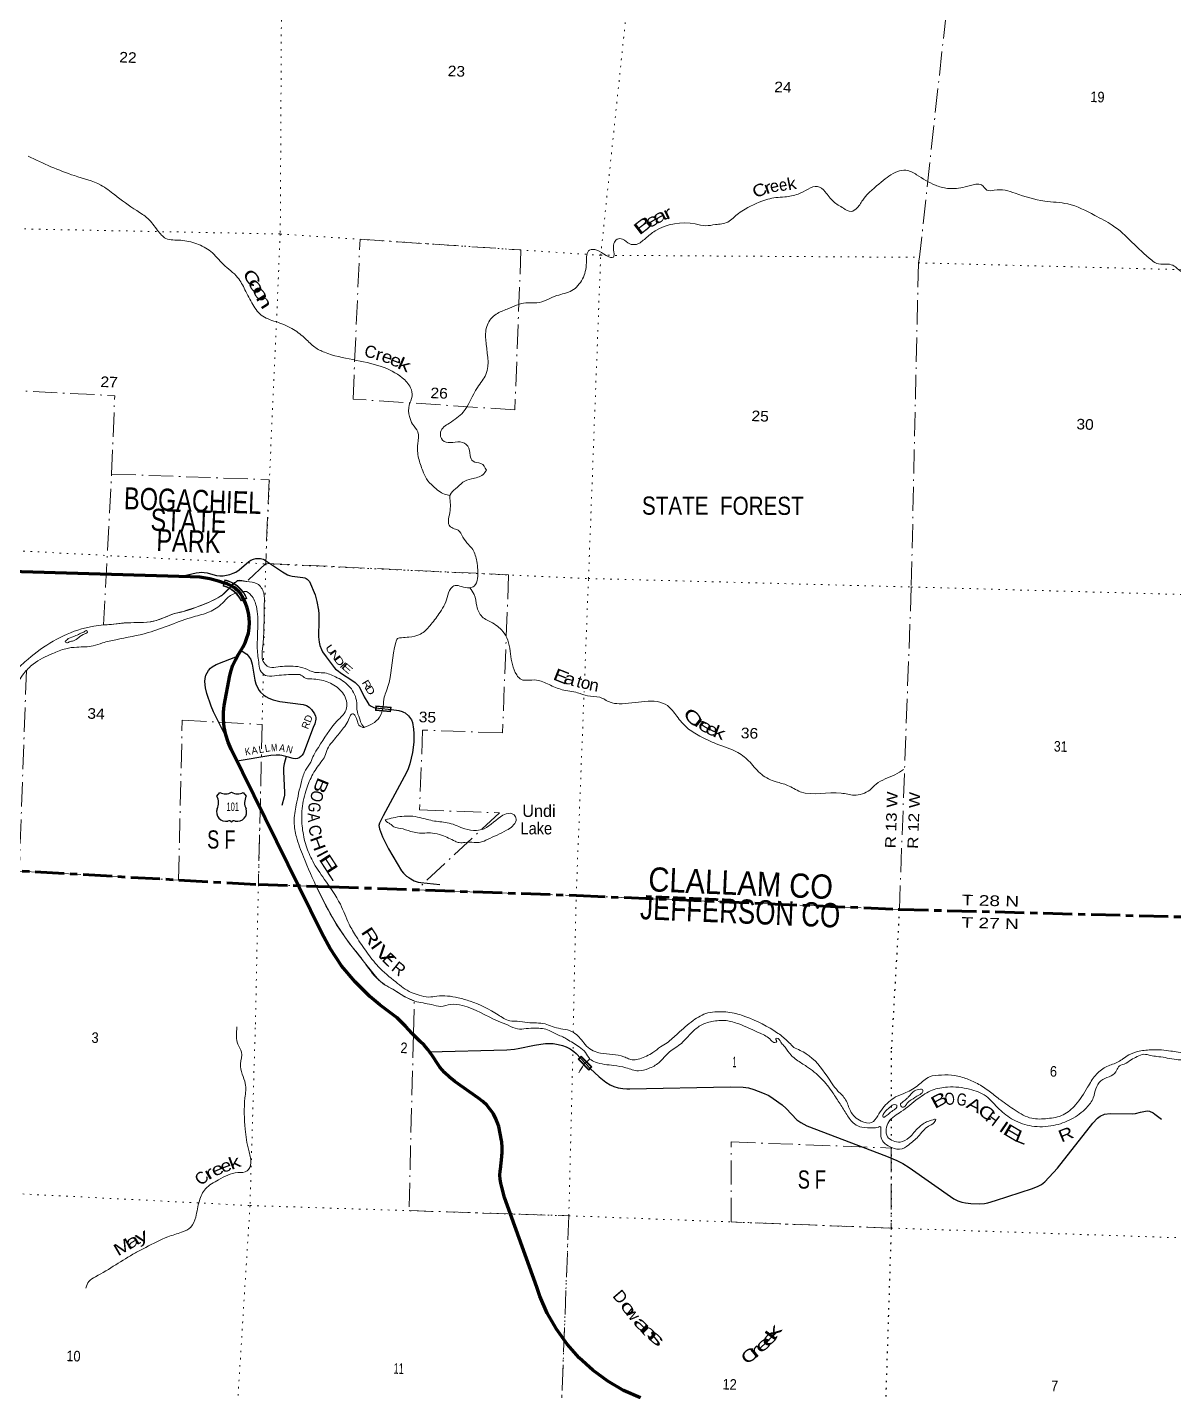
# Model space of a CAD drawing. Header units: feet. Extents: x -932108 to -739700, y 12311 to 202656.
# Drawn here: x -832152 to -813219, y 146932 to 169453 of the extents above; entities that cross this region are included whole.
import ezdxf
from ezdxf.enums import TextEntityAlignment as Align

# ---------------------------------------------------------------- set-up
doc = ezdxf.new("R2010")
doc.units = ezdxf.units.FT
doc.header["$LTSCALE"] = 80
for name, pattern in [('DOT_DASHED', [7.7, 5, -1.2, 0.3, -1.2]), ('DOTTED', [1.5, 0.3, -1.2]), ('LONG_DASH_SHORT_DASH', [9.9, 6, -1.2, 1.5, -1.2])]:
    doc.linetypes.add(name, pattern=pattern)
for name, color, linetype, lineweight in [('11', 7, 'LONG_DASH_SHORT_DASH', 60), ('16', 7, 'Continuous', 25), ('20', 7, 'Continuous', 70), ('29', 7, 'Continuous', 25), ('30', 7, 'Continuous', 35), ('31', 7, 'Continuous', 13), ('39', 7, 'Continuous', 13), ('44', 7, 'DOT_DASHED', 13), ('57', 7, 'Continuous', 13), ('6', 7, 'DOTTED', 25), ('7', 7, 'DOTTED', 13)]:
    doc.layers.add(name, color=color, linetype=linetype, lineweight=lineweight)
doc.layers.add('12', color=7, linetype='Continuous')
doc.layers.add('41', color=7, linetype='Continuous')

msp = doc.modelspace()

# ---------------------------------------------------------------- linework, layer by layer
at = {"layer": '11'}
for points in [[(-833735.28, 155619.2), (-833603, 155600.95), (-828334.99, 155303.37), (-827161.44, 155266.3)], [(-827161.44, 155266.3), (-823087, 155121.95), (-817769.06, 154893.77)], [(-817769.06, 154893.77), (-817750, 154892.95), (-812517, 154752.95), (-807221, 154615.95), (-802869.11, 154507.83)]]:
    msp.add_lwpolyline(points, dxfattribs=at)
at = {"layer": '16'}
for p, q in [((-829021.43, 156764.84), (-828970.12, 156823.6)), ((-828778.36, 156829.57), (-828778.64, 156829.37)), ((-828586.27, 156823.69), (-828534.88, 156764.84))]:
    msp.add_line(p, q, dxfattribs=at)
for centre, radius, start, end in [((-829214.41, 156654.21), 222.05, 332.97043, 29.75871), ((-828879.04, 156981.26), 182.07, 239.97227, 303.45418), ((-828677.26, 156980.76), 181.52, 236.33975, 300.08743), ((-828677.27, 156981.26), 182.07, 236.54582, 236.59441), ((-828341.91, 156654.21), 222.05, 150.24129, 207.02957), ((-828875.22, 156499.31), 151.42, 159.09177, 283.81923), ((-828681.1, 156499.31), 151.42, 256.18077, 20.90823)]:
    msp.add_arc(centre, radius, start, end, dxfattribs=at)
for centre, major_axis, start_param, end_param in [((-828819.88, 156300.49), (-19.56, 51.67), 4.95877769, 6.28318531), ((-828736.43, 156300.49), (19.56, 51.67), 0, 1.32637542)]:
    msp.add_ellipse(centre, major_axis=major_axis, ratio=0.929097, start_param=start_param, end_param=end_param, dxfattribs=at)
at = {"layer": '20'}
for points in [[(-825798.11, 152845.5), (-825904.67, 152968.52), (-826044.43, 153101.82), (-826197.36, 153219.77), (-826332, 153318.95), (-826492.6, 153453.22), (-826739.84, 153695.36), (-826960.41, 153962.02), (-827151.91, 154250.27), (-827286.37, 154501.83), (-828786.55, 157538.08), (-828836.88, 157655.11), (-828874.69, 157776.75), (-828899.59, 157901.68), (-828911.29, 158028.53), (-828909.66, 158155.91), (-828898.97, 158255.94), (-828805.04, 158754.55), (-828785.75, 158837.48), (-828755.26, 158927.08), (-828715.57, 159013), (-828667.11, 159094.3), (-828629, 159153.95), (-828593.05, 159220.2), (-828554.35, 159295.1), (-828523.68, 159373.64), (-828501.4, 159454.95), (-828487.73, 159538.14), (-828482.84, 159622.31), (-828486.77, 159706.52), (-828499.48, 159789.87), (-828520.83, 159871.42), (-828550.6, 159950.3), (-828576.52, 160005.52), (-828579.11, 160011.69), (-828600.32, 160054.76), (-828625.91, 160095.38), (-828655.61, 160133.1), (-828689.1, 160167.51), (-828725.99, 160198.23), (-828765.89, 160224.93), (-828808.37, 160247.31), (-828852.95, 160265.12), (-828899.15, 160278.18), (-828979.11, 160306.26), (-829137.96, 160349.16), (-829300.42, 160375.21), (-829464.71, 160384.14), (-833553.75, 160504.78)], [(-822027.47, 146829.1), (-822304.13, 146954.26), (-822566.2, 147107.65), (-822810.79, 147287.6), (-823035.24, 147492.13), (-823237.07, 147718.99), (-823414.09, 147965.72), (-823564.35, 148229.59), (-823686.2, 148507.73), (-823738.31, 148658.35), (-824268.5, 150135.59), (-824314.31, 150306.57), (-824331.85, 150371.95), (-824342.45, 150438.81), (-824346.01, 150506.4), (-824342.49, 150574), (-824338.41, 150605.4), (-824317.63, 150813.44), (-824314.84, 150838.88), (-824312.13, 150863.56), (-824310.16, 150888.88), (-824307.93, 150917.37), (-824308.97, 150986.18), (-824314.19, 151029.51), (-824317.22, 151054.65), (-824322, 151079.51), (-824366.15, 151309.22), (-824380, 151353.79), (-824413.45, 151437.39), (-824455.46, 151517.02), (-824505.57, 151591.83), (-824563.22, 151661), (-824627.78, 151723.76), (-824698.55, 151779.42), (-825090.04, 152051.16), (-825181.1, 152122.03), (-825264.26, 152202.02), (-825338.6, 152290.27), (-825362.58, 152323.21), (-825466.46, 152480.23), (-825483.2, 152502.59), (-825537.56, 152581.45), (-825599.87, 152654.19), (-825668.46, 152719.19), (-825798.11, 152845.5)]]:
    msp.add_lwpolyline(points, dxfattribs=at)
at = {"layer": '29'}
for p, q in [((-825512.82, 152544.25), (-824235.08, 152575.36)), ((-822201.03, 151930.66), (-820545.29, 151964.59))]:
    msp.add_line(p, q, dxfattribs=at)
for points in [[(-829629.69, 160390.38), (-829362.46, 160449.25), (-829316.02, 160454.8), (-829276.52, 160457.57), (-829231.47, 160454.8), (-829182.26, 160446.48), (-829088, 160418.73), (-829026.32, 160404.86), (-828971.57, 160399.32), (-828916.82, 160400.7), (-828860.68, 160407.64), (-828807.31, 160421.51), (-828749.79, 160440.93), (-828710.28, 160461.73), (-828655.53, 160499.18), (-828491.97, 160637.89), (-828461.47, 160657.31), (-828417.12, 160673.95), (-828377.61, 160682.27), (-828336.72, 160685.05), (-828299.99, 160682.27), (-828259.1, 160673.95), (-828236.23, 160662.85), (-828184.25, 160629.57), (-827937.51, 160463.12), (-827854.35, 160415.96), (-827821.08, 160402.09), (-827776.72, 160390.99), (-827602.07, 160371.58), (-827569.5, 160364.64), (-827548.71, 160356.32), (-827532.07, 160346.61), (-827511.28, 160328.58), (-827493.95, 160305), (-827399.7, 160083.07), (-827369.2, 159974.88), (-827340.09, 159833.4), (-827335.94, 159772.37), (-827335.94, 159666.96), (-827344.25, 159389.55), (-827332.47, 159306.32), (-827318.96, 159250.96)], [(-827318.96, 159250.96), (-827295.04, 159181.49), (-827274.95, 159145.43), (-827213.96, 159059.43), (-827083.66, 158887.44), (-827059.4, 158861.08), (-827036.53, 158840.28), (-826964.45, 158787.57), (-826789.8, 158676.61), (-826739.9, 158637.77), (-826712.18, 158612.8), (-826678.91, 158576.74), (-826651.19, 158529.58), (-826587.43, 158401.97), (-826529.21, 158302.11), (-826509.11, 158277.14), (-826482.08, 158254.95), (-826452.28, 158235.53), (-826426.64, 158224.43), (-826401, 158217.5), (-826351.79, 158213.33), (-826135.55, 158191.14), (-826013.57, 158177.27), (-825962.98, 158162.01), (-825937.33, 158150.92), (-825913.77, 158135.66), (-825856.94, 158088.5), (-825820.9, 158045.5), (-825807.04, 158020.54), (-825791.79, 157980.31), (-825772.38, 157866.57), (-825768.83, 157799.09)], [(-828859.43, 157723.92), (-829077.61, 158156.44), (-829113.65, 158247.99), (-829188.5, 158458.82), (-829210.68, 158550.36), (-829218.99, 158655.78), (-829213.45, 158702.94), (-829202.36, 158761.19), (-829182.95, 158797.26), (-829158, 158836.09), (-829127.51, 158872.16), (-829099.79, 158894.35), (-829033.25, 158933.19), (-828681.57, 159073.29)], [(-828622, 159167.95), (-828528.7, 159105.18), (-828498.21, 159071.89), (-828462.17, 159016.41), (-828437.22, 158941.51), (-828392.86, 158677.97), (-828376.23, 158614.17), (-828356.82, 158567.01), (-828323.56, 158508.75), (-828298.61, 158481.01), (-828251.48, 158436.63), (-828209.9, 158406.11), (-828165.54, 158378.37), (-828093.46, 158350.63), (-827979.8, 158325.66), (-827594.46, 158275.73), (-827541.78, 158259.08), (-827496.04, 158231.35), (-827457.23, 158192.51), (-827407.33, 158123.16), (-827393.47, 158081.55), (-827387.93, 158059.36), (-827389.31, 158034.38), (-827405.94, 157953.94), (-827428.12, 157895.68), (-827591.68, 157474.02), (-827612.48, 157440.74), (-827636.04, 157415.77), (-827662.38, 157396.35), (-827691.48, 157385.25), (-827723.37, 157379.71), (-827763.56, 157385.25), (-827860.59, 157410.22), (-827948.61, 157431.04), (-827983.96, 157437.96), (-828043.56, 157440.73), (-828132.27, 157432.41), (-828683.95, 157338.09)], [(-825768.83, 157799.09), (-825766.84, 157654.36), (-825789.02, 157482.37), (-825833.37, 157293.73), (-825862.48, 157213.28), (-825888.82, 157155.03), (-826276.93, 156439.31), (-826337.92, 156317.25), (-826349.01, 156278.41), (-826337.92, 156222.93), (-826288.02, 156089.78), (-826188.22, 155895.59), (-825969.91, 155529.41), (-825938.72, 155490.57), (-825890.2, 155443.41), (-825853.47, 155418.44), (-825820.2, 155396.25), (-825764.76, 155367.12), (-825731.49, 155354.64), (-825696.14, 155343.55), (-825650.4, 155335.22), (-825341, 155301.95)], [(-827878.2, 157414.75), (-827907.73, 157296.49), (-827919.51, 157232.69), (-827921.59, 157171.66), (-827904.95, 156822.12), (-827905.64, 156776.35), (-827910.5, 156750), (-827951, 156609.95)], [(-824235.08, 152575.36), (-824104.59, 152587.46), (-824043.27, 152598.51), (-823777.6, 152651.56), (-823673.19, 152669.25), (-823596.42, 152678.09), (-823532.9, 152681.41), (-823468.28, 152678.09), (-823387.07, 152665.93), (-823315.83, 152647.14), (-823250.09, 152623.93), (-823185.47, 152589.67), (-823124.71, 152547.67), (-823086.05, 152514.51), (-822856.27, 152269.14), (-822708.23, 152132.08), (-822595.55, 152039.24), (-822527.61, 151996.13), (-822465.2, 151968.5), (-822391.73, 151948.6), (-822314.96, 151935.34), (-822248.12, 151932.02), (-822201.03, 151930.66)], [(-820545.29, 151964.59), (-820331.44, 151959.65), (-820241.97, 151946.38), (-820153.59, 151922.07), (-820008.87, 151866.8), (-819908.34, 151822.59), (-819833.22, 151773.96), (-819686.29, 151667.85), (-819621.12, 151605.95), (-819443.25, 151420.27), (-819378.08, 151376.05), (-819279.75, 151323), (-817962.93, 150818.99), (-817790.6, 150750.46), (-817693.38, 150699.62), (-817587.33, 150635.51), (-816849.38, 150116.03), (-816784.2, 150080.66), (-816717.91, 150058.55), (-816660.47, 150047.5), (-816570.99, 150036.44), (-816421.85, 150034.24), (-816342.31, 150040.87), (-816288.18, 150049.71), (-816161.14, 150089.5)], [(-816161.14, 150089.5), (-815553.54, 150284.03), (-815459.64, 150323.82), (-815403.3, 150354.77), (-815345.85, 150398.98), (-815138.16, 150624.46), (-814554.87, 151367.21), (-814477.55, 151446.79), (-814431.15, 151482.16), (-814360.45, 151510.9), (-814267.65, 151526.37), (-813896.46, 151517.53), (-813850.07, 151526.37), (-813768.31, 151548.48), (-813684.36, 151563.95), (-813644.59, 151568.37), (-813618.07, 151561.74), (-813560.63, 151537.42), (-813529.7, 151513.11), (-813419.22, 151429.11)]]:
    msp.add_lwpolyline(points, dxfattribs=at)
at = {"layer": '31'}
for p, q in [((-826394.07, 158252.66), (-826145.17, 158229.27)), ((-826145.17, 158229.27), (-826152.19, 158154.6)), ((-823002.42, 152471.72), (-822826.6, 152293.99)), ((-822826.6, 152293.99), (-822879.91, 152241.25))]:
    msp.add_line(p, q, dxfattribs=at)
for points in [[(-826152.19, 158154.6), (-826401.09, 158177.99), (-826394.07, 158252.66)], [(-822879.91, 152241.25), (-823055.74, 152418.97), (-823002.42, 152471.72)]]:
    msp.add_lwpolyline(points, dxfattribs=at)
for points in [[(-826392.37, 158185.2), (-826386.85, 158243.94), (-826153.88, 158222.05), (-826159.4, 158163.31)], [(-823044.42, 152418.9), (-823002.48, 152460.4), (-822837.9, 152294.05), (-822879.84, 152252.55)]]:
    msp.add_lwpolyline(points, close=True, dxfattribs=at)
at = {"layer": '39'}
msp.add_line((-822862.27, 152428.62), (-822964.17, 152325.18), dxfattribs=at)
msp.add_arc((-822186.54, 151763.44), 959.31, 144.15679, 153.10887, dxfattribs=at)
for points in [[(-832138, 167324.95), (-831372, 167003.95), (-830938, 166846.95), (-830712, 166690.95), (-830345, 166426.95), (-830160, 166296.95), (-830000, 166098.95), (-829864, 165968.95), (-829619, 165937.95), (-829353, 165878.95), (-829122, 165753.95), (-828914, 165539.95), (-828678, 165322.95), (-828557, 165120.95), (-828427, 164875.95), (-828263, 164683.95), (-828014, 164583.95), (-827755, 164462.95), (-827557, 164311.95), (-827405, 164172.95), (-827243, 164088.95), (-826306, 163853.95), (-825960, 163667.95), (-825823, 163502.95), (-825796, 163362.95), (-825845, 163216.95), (-825840, 163026.95), (-825789, 162901.95), (-825701, 162772.95), (-825704, 162579.95), (-825689, 162340.95), (-825620, 162131.95), (-825560, 161998.95), (-825448, 161876.95), (-825261, 161746.95), (-825173.16, 161724.11)], [(-824571, 162141.95), (-824660, 162253.95), (-824791, 162288.95), (-824838, 162385.95), (-824879, 162540.95), (-825003, 162609.95), (-825167, 162597.95), (-825294, 162636.95), (-825326, 162771.95), (-825181, 162919.95), (-824953, 163100.95), (-824718, 163508.95), (-824578, 163723.95), (-824581, 164299.95), (-824554, 164540.95), (-824410, 164717.95), (-824226, 164801.95), (-823917, 164904.95), (-823738, 164904.95), (-823407, 165023.95), (-823158, 165105.95), (-822983, 165298.95), (-822919, 165567.95), (-822866, 165775.95), (-822746, 165774.95), (-822594, 165686.95), (-822470, 165659.95), (-822464, 165742.95), (-822465, 165881.95), (-822412, 165954.95), (-822321, 165953.95), (-822203, 165877.95), (-822093, 165869.95), (-821944, 165967.95), (-821784, 166090.95), (-821122, 166207.95), (-820948, 166177.95), (-820788, 166195.95), (-820583, 166238.95), (-820408, 166381.95), (-820297, 166452.95), (-819921, 166614.95), (-819789, 166641.95), (-819644, 166652.95), (-819420, 166700.95), (-819258, 166781.95), (-819101, 166826.95), (-818977, 166738.95), (-818838, 166576.95), (-818675, 166465.95), (-818546, 166413.95), (-818449, 166470.95), (-818343, 166616.95), (-818048, 166898.95), (-817783, 167070.95), (-817641, 167091.95), (-817465, 167018.95), (-817156, 166845.95), (-816955, 166793.95), (-816664, 166817.95), (-816486, 166861.95), (-816392, 166849.95), (-816305, 166765.95), (-816182, 166762.95), (-816002, 166762.95), (-815835, 166713.95), (-815350, 166582.95), (-814968, 166536.95), (-814524, 166348.95), (-814233, 166186.95), (-813583, 165608.95), (-813471, 165545.95), (-813320, 165544.95), (-813210, 165510.95), (-813139, 165452.95), (-813028, 165402.95), (-812935, 165427.95), (-812826, 165382.95), (-812425, 165263.95), (-812201, 165258.95), (-812147, 165244.95), (-812118, 165215.95), (-812087, 165133.95), (-812063, 165021.95), (-811715, 164281.95), (-811524, 163965.95), (-811464, 163785.95), (-811343, 163659.95), (-811216, 163566.95), (-811179, 163415.95), (-811072, 163269.95), (-810992, 163135.95), (-810442, 162101.95), (-810139, 161726.95)], [(-826274.53, 158242.03), (-826256, 158393.95), (-826221, 158501.95), (-826178, 158639.95), (-826068, 159299.95), (-826036, 159361.95), (-825973, 159377.95), (-825849, 159386.95), (-825656, 159436.95), (-825502, 159575.95), (-825355, 159768.95), (-825216, 160040.95), (-825158, 160191.95), (-825088, 160237.95), (-824983, 160221.95), (-824847, 160202.95), (-824773, 160229.95), (-824718, 160355.95), (-824730, 160638.95), (-824795, 160830.95), (-824867, 160915.95), (-824957, 161038.95), (-825037, 161150.95), (-825125, 161184.95), (-825186, 161234.95), (-825194, 161334.95), (-825170, 161478.95), (-825166, 161609.95), (-825169, 161735.95), (-825078, 161834.95), (-824957, 161943.95), (-824816, 162000.95), (-824626, 162068.95), (-824571, 162141.95)], [(-833665.52, 157496.76), (-833507, 157341.95), (-833271, 157195.95), (-832985, 157142.95), (-832817, 157189.95), (-832695, 157285.95), (-832601, 157427.95), (-832553, 157617.95), (-832532, 157984.95), (-832444, 158290.95), (-832352, 158533.95), (-832209, 158786.95), (-832054, 158940.95), (-831731, 159118.95), (-831517, 159195.95), (-831332, 159221.95), (-831065, 159241.95), (-830912, 159290.95), (-830690, 159344.95), (-830154, 159460.95), (-829408, 159721.95), (-829145, 159803.95), (-828930, 159946.95), (-828798, 160071.95), (-828588.88, 160136.67)], [(-830890.24, 159587.92), (-830869, 159589.95), (-830727, 159600.95), (-830551, 159620.95), (-830125, 159639.95), (-829915, 159698.95), (-829724, 159775.95), (-829604, 159803.95), (-829173, 159955.95), (-828914, 160097.95), (-828819.68, 160189.2)], [(-828819.68, 160189.2), (-828696, 160307.95), (-828541, 160306.95), (-828528.91, 160305.65)], [(-828588.88, 160136.67), (-828564, 160141.95), (-828455, 160076.95), (-828369, 159893.95), (-828353, 159196.95), (-828326, 158940.95), (-828290, 158814.95), (-828188, 158745.95), (-828033, 158752.95), (-827715, 158770.95), (-827635, 158761.95), (-827558, 158708.95), (-827486, 158697.95), (-827230, 158659.95), (-827012, 158540.95), (-826883, 158335.95), (-826891, 158176.95), (-827034, 158004.95), (-827345, 157567.95), (-827422, 157440.95), (-827471, 157323.95), (-827555, 157193.95), (-827624, 157003.95), (-827711, 156617.95), (-827744, 156333.95), (-827707, 156089.95), (-827592, 155762.95), (-827073, 154692.95), (-826850, 154359.95), (-826609, 154051.95), (-826349, 153730.95), (-826072, 153546.95), (-825755, 153379.95), (-825475, 153320.95), (-825325, 153291.95), (-825159, 153323.95), (-824966, 153306.95), (-824378, 153050.95), (-824208, 152979.95), (-824057, 152921.95), (-823915, 152924.95), (-823762, 152932.95), (-823533, 152895.95), (-823401, 152826.95), (-823309, 152788.95), (-823241.89, 152751.62)], [(-828528.91, 160305.65), (-828353, 160266.95), (-828248, 160115.95), (-828237.35, 159933.93), (-828266, 159192.95), (-828272, 159039.95), (-828225, 158938.95), (-828147, 158889.95), (-828011, 158894.95), (-827725, 158904.95), (-827563, 158868.95), (-827404, 158805.95), (-827263, 158798.95), (-827062, 158732.95), (-826845, 158583.95), (-826717, 158342.95), (-826700, 158149.95), (-826655, 158014.95), (-826612, 157922.95), (-826587, 157896.95), (-826656, 157919.95), (-826700, 157993.95), (-826724, 158063.95), (-826754, 158109.95), (-826784, 158122.95), (-826831, 158057.95), (-826964, 157844.95), (-827116, 157655.95), (-827193, 157543.95), (-827238, 157419.95), (-827302, 157325.95), (-827451, 157096.95), (-827554, 156843.95), (-827616, 156514.95), (-827609, 156235.95), (-827547, 155944.95), (-827439, 155688.95), (-827247, 155392.95), (-826982, 154976.95), (-826837, 154651.95), (-826716, 154437.95), (-826544, 154186.95), (-826357, 153951.95), (-826066, 153694.95), (-825812, 153523.95), (-825683, 153478.95), (-825523, 153445.95), (-825387, 153461.95), (-825035, 153433.95), (-824836, 153376.95), (-824377, 153153.95), (-824181, 153053.95), (-824060, 153046.95), (-823891, 153024.95), (-823600, 153001.95), (-823484, 152962.95), (-823343, 152923.95), (-823195, 152891.95), (-823084, 152826.95), (-822998.63, 152742.68)], [(-824842.74, 160200.39), (-824773, 160092.95), (-824729, 159898.95), (-824639, 159723.95), (-824470, 159620.95), (-824278, 159454.95), (-824204, 159291.95), (-824172, 159112.95), (-824070, 158763.95), (-823992, 158685.95), (-823900, 158674.95), (-823741, 158676.95), (-823536, 158604.95), (-823321, 158519.95), (-823063, 158467.95), (-822899, 158417.95), (-822697, 158393.95), (-822528, 158312.95), (-822380, 158287.95), (-821581, 158255.95), (-821424, 158080.95), (-821254, 157888.95), (-821043, 157753.95), (-820774, 157625.95), (-820418, 157483.95), (-820216, 157320.95), (-820024, 157117.95), (-819785, 156999.95), (-819597, 156940.95), (-819386, 156835.95), (-818709, 156812.95), (-818498, 156778.95), (-818239, 156863.95), (-818133, 156961.95), (-817823, 157115.95), (-817680, 157202.95)], [(-833658.77, 157716.39), (-833507, 157562.95), (-833418, 157467.95), (-833126, 157295.95), (-832890, 157298.95), (-832734, 157376.95), (-832676, 157511.95), (-832637, 157703.95), (-832586, 158154.95), (-832507, 158494.95), (-832343, 158820.95), (-832140, 159024.95), (-831256, 159521.95), (-831055, 159566.95), (-830890.24, 159587.92)], [(-831478, 159361.95), (-831351, 159411.95), (-831267, 159449.95), (-831205, 159481.95), (-831177, 159494.95), (-831157, 159473.95), (-831201, 159442.95), (-831387, 159326.95), (-831458, 159306.95), (-831511, 159296.95), (-831524, 159317.95), (-831505, 159336.95), (-831478, 159361.95)], [(-826587, 157896.95), (-826455, 157954.95), (-826336, 158063.95), (-826274.53, 158242.03)], [(-826236, 156374.95), (-826110, 156404.95), (-825821, 156432.95), (-825668, 156408.95), (-825429, 156351.95), (-825186, 156316.95), (-824925, 156223.95), (-824735, 156194.95), (-824609, 156224.95), (-824298, 156446.95), (-824180, 156478.95), (-824098, 156439.95), (-824081, 156360.95), (-824141, 156265.95), (-824237, 156198.95), (-824555, 156046.95), (-824665, 156003.95), (-824772, 155999.95), (-824924, 155999.95), (-825018, 155994.95), (-825084, 156017.95), (-825310, 156118.95), (-825462, 156152.95), (-825708, 156155.95), (-825818, 156179.95), (-825992, 156230.95), (-826096, 156254.95), (-826162, 156307.95), (-826213, 156337.95), (-826242, 156371.95)], [(-814069.1, 152417.03), (-814057.15, 152427.44), (-813961, 152490.95), (-813791, 152550.95), (-813568, 152576.95), (-813269, 152555.95), (-813022, 152522.95), (-812504, 152630.95), (-812305, 152716.95), (-812106, 152860.95), (-811854, 153010.95), (-811438, 153136.95), (-811282, 153149.95), (-811159, 153221.95), (-810843, 153427.95), (-810684, 153510.95), (-810538, 153527.95), (-810474, 153462.95), (-810414, 153292.95), (-810373, 152984.95), (-810262, 152681.95), (-810116, 152471.95), (-809977, 152365.95), (-809840, 152352.95), (-809420, 152369.95), (-809294, 152413.95), (-809266, 152503.95), (-809161, 152665.95), (-809040, 152943.95), (-809020, 153051.95), (-808900, 153180.95), (-808652, 153290.95), (-808084, 153390.95), (-807795, 153390.95), (-807440, 153336.95), (-807368, 153267.95), (-807283, 153135.95), (-807185, 153034.95), (-807068, 153048.95), (-806665, 153104.95), (-806425, 153087.95), (-806259, 153014.95), (-806237, 152945.95), (-806148, 152951.95), (-805859, 153088.95), (-805799, 153163.95), (-805823, 153238.95), (-805876, 153331.95), (-805869, 153414.95), (-805831, 153517.95), (-805775, 153645.95), (-805674, 153718.95), (-805593, 153731.95), (-805576, 153704.95), (-805643, 153638.95), (-805711, 153545.95), (-805764, 153462.95), (-805806, 153422.95), (-805806, 153367.95), (-805761, 153277.95), (-805716, 153176.95), (-805652, 153119.95), (-805543, 153117.95), (-805152, 153119.95), (-804927, 153133.95), (-804776, 153141.95), (-804584, 153201.95), (-804324, 153246.95), (-804091, 153391.95), (-803975, 153421.95), (-803938, 153486.95), (-803893, 153573.95), (-803724.67, 153661.17), (-803582.93, 153709.71), (-803361.59, 153723.3), (-803163.55, 153717.48), (-802899.44, 153658.61)], [(-813923.84, 152411.65), (-813822, 152463.95), (-813712, 152501.95), (-813598, 152481.95), (-813496, 152465.95), (-813363, 152446.95), (-813213, 152418.95), (-812945, 152408.95), (-812743, 152417.95), (-812179, 152568.95), (-811999, 152652.95), (-811898, 152691.95), (-811790, 152729.95), (-811723, 152791.95), (-811670, 152826.95), (-811627, 152885.95), (-811398, 153024.95), (-811276, 153064.95), (-811181, 153058.95), (-811093, 153087.95), (-811023, 153137.95), (-810963, 153183.95), (-810945, 153215.95), (-810863, 153263.95), (-810672, 153411.95), (-810595, 153426.95), (-810537, 153354.95), (-810501, 153191.95), (-810421, 152663.95), (-810382, 152536.95), (-810284, 152457.95), (-810064, 152312.95), (-809956.11, 152293.08), (-809680.82, 152284.61), (-809485.99, 152282.49), (-809226, 152382.95), (-809088, 152460.95), (-808986, 152551.95), (-808958, 152609.95), (-808950, 152661.95), (-808923, 152674.95), (-808877, 152662.95), (-808832, 152671.95), (-808795, 152702.95), (-808821, 152709.95), (-808887, 152727.95), (-808907, 152821.95), (-808918, 152963.95), (-808885, 153030.95), (-808814, 153096.95), (-808694, 153144.95), (-808155, 153203.95), (-808008, 153190.95), (-807875, 153136.95), (-807525, 152960.95), (-807386, 152902.95), (-807214, 152853.95), (-806346, 152631.95), (-806177, 152674.95), (-806114, 152726.95), (-806138, 152739.95), (-806207, 152717.95), (-806275, 152691.95), (-806315, 152683.95), (-806340, 152718.95), (-806291, 152755.95), (-806093, 152871.95), (-805884, 152954.95), (-805676, 152964.95), (-804761, 153003.95), (-804562, 153048.95), (-804400, 153123.95), (-804162, 153218.95), (-804038, 153292.95), (-803871, 153413.95), (-803760, 153508.95), (-803653, 153627.95), (-803427.61, 153668.94), (-803196.56, 153666.99), (-803027.64, 153637.87), (-802901.36, 153614.24)], [(-821587.29, 152690.91), (-821410, 152843.95), (-821154, 153058.95), (-820915, 153183.95), (-820757, 153201.95), (-820480, 153181.95), (-820356, 153146.95), (-819823, 152892.95), (-819645, 152762.95), (-819495.52, 152614.51)], [(-828691.12, 152955.43), (-828696.16, 152796.09), (-828673.99, 152668.22), (-828613.56, 152539.16), (-828631.89, 152341.87), (-828602.88, 152175.43), (-828551.34, 152020.4), (-828556.91, 151780.32), (-828555.04, 151265.44), (-828495.58, 150914.33), (-828461.68, 150711.39), (-828520.39, 150575.92), (-828674.48, 150548.38), (-828992.68, 150431.03), (-829209.12, 150280.25), (-829310.03, 150085.51), (-829371.07, 149812.83), (-829448.8, 149649.68), (-829602.66, 149565.61), (-829828.82, 149489.82), (-830195.2, 149315.41), (-830367.44, 149223.83), (-831024.99, 148830.28), (-831136.3, 148752.96), (-831186.13, 148643.47)], [(-821346.67, 152682.39), (-821175, 152861.95), (-821036, 152975.95), (-820846, 153041.95), (-820612, 153056.95), (-820402, 153002.95), (-820049, 152848.95), (-819871, 152736.95), (-819804, 152693.95), (-819776, 152710.95), (-819781, 152729.95), (-819790, 152759.95), (-819774, 152767.95), (-819707, 152700.95), (-819658.03, 152642.86), (-819638.64, 152619.56)], [(-821346.67, 152682.39), (-821452.62, 152608.51), (-821547.43, 152542.79), (-821720.46, 152362.4), (-821892.83, 152266.79), (-822057.3, 152229.47), (-822265.35, 152280.32), (-822467.81, 152316.86), (-822770.46, 152372.66), (-822859.56, 152423.86), (-822934.86, 152529.16), (-823038.67, 152625.23), (-823137.46, 152688.86), (-823241.89, 152751.62)], [(-822998.63, 152742.68), (-822915.3, 152637.57), (-822804.94, 152557.44), (-822683.11, 152521.37), (-822299.96, 152461.07), (-822222.37, 152428.39), (-822142.38, 152407.75), (-822036.89, 152428.72), (-821820.03, 152529.01), (-821694.05, 152624.04), (-821587.29, 152690.91)], [(-813923.84, 152411.65), (-814038.24, 152340.94), (-814132.47, 152293.38), (-814173.35, 152211.87), (-814286.8, 152130.58), (-814421.96, 152064.1), (-814504.71, 151933.41), (-814547.7, 151785.34), (-814659.8, 151619.21), (-814911.69, 151431.17), (-815205.28, 151327.18), (-815562.4, 151318.04), (-815865.59, 151420.28), (-816101.92, 151597.17), (-816318.97, 151809.81), (-816589.5, 151925.18), (-816953.27, 151960.65), (-817206.87, 151909.94), (-817441.12, 151769.8), (-817720.03, 151556.34), (-817924.9, 151389.05), (-817969.07, 151267.26), (-817944.89, 151139.33), (-817852.27, 151071.86), (-817737.98, 151052.17), (-817588.47, 151126.29), (-817429.92, 151295.01), (-817281.66, 151393.39), (-817194.1, 151420.97), (-817149.54, 151427.67), (-817173.29, 151377.93), (-817270.05, 151314.3), (-817440.75, 151143.93), (-817596.26, 151007.41), (-817745.77, 150933.3), (-817838.03, 150948.26), (-817937.46, 150991.72), (-818029.63, 151073.3), (-818056.59, 151177.1), (-818056.24, 151251.79), (-818055.1, 151288.09), (-818062.58, 151306.5), (-818097.07, 151299.49), (-818184.12, 151288.04), (-818371.3, 151297.87), (-818492.56, 151352.09), (-818618.62, 151509.42), (-818730.08, 151682.46), (-818849.27, 151865.82), (-819039.38, 152101.86), (-819281.05, 152301.12), (-819446.97, 152409.22), (-819539.21, 152488.79), (-819638.64, 152619.56)], [(-819495.52, 152614.51), (-819288.51, 152511.32), (-818943.45, 152139.27), (-818763.67, 151895.48), (-818637.15, 151752.27), (-818558.37, 151566.11), (-818382.21, 151399.15), (-818209.58, 151375.64), (-818107.38, 151483.52), (-818024.69, 151612.2), (-817924.64, 151716.11), (-817813.2, 151797.46), (-817641.6, 151868.87), (-817433.98, 151995.7), (-817252.35, 152129.39), (-817053.83, 152159.59), (-816836.31, 152152.87), (-816630.53, 152094.01), (-816437.78, 152005.28), (-816244.3, 151876.14), (-816079.01, 151747.88), (-815838.4, 151578.93), (-815562.41, 151445.23), (-815306.5, 151441.35), (-815044.53, 151501.9), (-814841.8, 151665.22), (-814641.03, 151957.81), (-814511.86, 152153.69), (-814344.26, 152289.83), (-814158.38, 152366.86), (-814069.1, 152417.03)], [(-817603.68, 151793), (-817497.59, 151896.72), (-817401.91, 151926.06), (-817369.75, 151923.05), (-817364.79, 151888.58), (-817429.2, 151827.98), (-817552.66, 151749.02), (-817625.06, 151690.69), (-817669.14, 151635.53), (-817713.58, 151632.86), (-817732.57, 151669.79), (-817701.02, 151711.21), (-817641.08, 151757.81), (-817603.68, 151793)], [(-817892.7, 151642.44), (-817835.35, 151670.95), (-817793.37, 151659.56), (-817794.39, 151627.29), (-817836.01, 151586.18), (-817912.38, 151529.99), (-817968.29, 151483.26), (-818019.28, 151464.65), (-818020.4, 151492.95), (-817992.49, 151546.6), (-817950.75, 151591.74), (-817921.85, 151613.06), (-817892.7, 151642.44)]]:
    msp.add_spline(points, degree=3, dxfattribs=at)
at = {"layer": '44'}
for p, q in [((-833287.94, 163507.68), (-830708.56, 163371.5)), ((-830758.76, 162077.37), (-830708.56, 163371.5)), ((-825773.8, 152844.61), (-825760.14, 153381.36))]:
    msp.add_line(p, q, dxfattribs=at)
for points in [[(-816306.04, 183815.61), (-816407, 181464.95), (-816632, 176192.95), (-816638, 176077.95), (-816846, 170892.95), (-817417, 165655.95), (-817436, 165564.95), (-817553, 160214.95), (-817750, 154892.95)], [(-830891.3, 159588.79), (-830758.76, 162077.37), (-828159.42, 161985.34), (-828214.77, 160604.68), (-828528.91, 160305.65)], [(-828214.77, 160604.68), (-824202.68, 160414.82), (-824303.85, 157806.72), (-825623.03, 157853.45), (-825674.19, 156534.44), (-824355.01, 156487.7), (-825725.36, 155215.42)], [(-830891.3, 159588.79), (-830723.74, 159601.23), (-830507.76, 159624.6), (-830352.64, 159628.7), (-830252.14, 159630.22), (-830171.34, 159634.82), (-830114.34, 159641.5), (-830062.9, 159651.91), (-830006.96, 159667.64), (-829918.76, 159697.63), (-829737.61, 159771.45), (-829698.61, 159782.92), (-829612.74, 159801.53), (-829483.99, 159841.04), (-829375.31, 159878.25), (-829147.65, 159966.27), (-829054.93, 160005.99), (-828991.76, 160039.32), (-828946.98, 160069.6), (-828898.76, 160112.69), (-828750.14, 160255.97), (-828687.84, 160314.46), (-828678.34, 160319.46), (-828665.14, 160323.33), (-828649.81, 160324.83), (-828635.99, 160324.34), (-828608.05, 160320.18), (-828552.73, 160308.57), (-828528.91, 160305.65)], [(-832166.53, 158840.61), (-832284.82, 155526.49), (-829653.63, 155377.86), (-829593.28, 158018.66), (-828274.63, 157944.17), (-828334.99, 155303.37), (-827375.4, 155273.06)], [(-825760.14, 153381.36), (-825917.46, 153451.25), (-826113.96, 153578.47), (-826252.67, 153647.86), (-826350.93, 153728.81), (-826558.99, 153989.03), (-826819.07, 154312.86), (-827044.47, 154636.69), (-827235.2, 154983.65), (-827375.4, 155273.06)], [(-825725.36, 155215.42), (-823087, 155121.95), (-817769.06, 154893.77)], [(-825773.8, 152844.61), (-825848.18, 149920.96), (-823209.48, 149836.35), (-823410.77, 144553.05), (-823724.49, 139347.92), (-823845.75, 133981.38), (-824227.13, 131419.07), (-824245.98, 128718.36)]]:
    msp.add_lwpolyline(points, dxfattribs=at)
for points in [[(-826656.57, 165953.57), (-823999.64, 165777.34), (-824099.57, 163138.17), (-826772.87, 163315.48)], [(-820525.82, 151055.01), (-817885.81, 150954.37), (-817885.65, 149633.41), (-820525.67, 149734.05)]]:
    msp.add_lwpolyline(points, close=True, dxfattribs=at)
at = {"layer": '57'}
for points in [[(-828919.83, 160231.45), (-828896.44, 160305.56), (-828888.06, 160332.12)], [(-828622.39, 159985.83), (-828646.11, 160028.85), (-828673.77, 160068.53), (-828705.43, 160105.11), (-828740.73, 160138.19), (-828779.3, 160167.38), (-828820.71, 160192.39), (-828864.51, 160212.93), (-828910.21, 160228.79), (-828919.83, 160231.45)], [(-828909.67, 160237.07), (-828888.81, 160303.15), (-828882.66, 160322.64)], [(-828618.86, 159995.99), (-828639.31, 160033.08), (-828667.45, 160073.45), (-828699.65, 160110.66), (-828735.57, 160144.32), (-828774.81, 160174.01), (-828816.93, 160199.45), (-828861.49, 160220.35), (-828909.67, 160237.07)], [(-828525.68, 160026.52), (-828537.48, 160051.38), (-828548.71, 160075.04), (-828576.71, 160120.95), (-828609.35, 160163.67), (-828646.28, 160202.75), (-828687.09, 160237.75), (-828731.34, 160268.3), (-828778.54, 160294.05), (-828828.17, 160314.73), (-828863.55, 160325.29), (-828888.06, 160332.12)], [(-828882.66, 160322.64), (-828830.86, 160307.18), (-828782, 160286.83), (-828735.54, 160261.48), (-828691.98, 160231.4), (-828651.81, 160196.95), (-828615.45, 160158.48), (-828583.32, 160116.43), (-828555.76, 160071.23), (-828544.71, 160047.95), (-828536.5, 160030.64)], [(-828525.68, 160026.52), (-828551.02, 160015.86), (-828622.39, 159985.83)], [(-828536.5, 160030.64), (-828554.12, 160023.23), (-828618.86, 159995.99)]]:
    msp.add_lwpolyline(points, dxfattribs=at)
at = {"layer": '6'}
for p, q in [((-817750, 154892.95), (-817885.95, 152555.74)), ((-817885.95, 152555.74), (-817885.9, 151748.48)), ((-817885.89, 151648.14), (-817885.88, 151549.66)), ((-817885.86, 151425.36), (-817885.82, 151087.85))]:
    msp.add_line(p, q, dxfattribs=at)
msp.add_lwpolyline([(-817885.81, 150966.28), (-817885.65, 149633.41), (-818051.01, 144466.09), (-818347.46, 139169.58), (-818659.8, 133817.02), (-818735.41, 128491.47), (-818938.03, 123165.81), (-819164.49, 118020.21), (-819172.82, 117843.16), (-819299.83, 114827.47)], dxfattribs=at)
at = {"layer": '7'}
msp.add_line((-828255.68, 158773.38), (-828281.89, 157626.64), dxfattribs=at)
for points in [[(-827946, 171491.95), (-827974, 166040.95), (-828214, 160596.95), (-828251.11, 158973.26)], [(-822946.03, 158755.99), (-822884, 160354.95), (-822682, 165689.95), (-822102, 171188.95)], [(-833344.02, 166149.27), (-833160, 166142.95), (-827974, 166040.95), (-822682, 165689.95), (-817417, 165655.95)], [(-817436, 165564.95), (-812167, 165427.95), (-808528.72, 165344.72)], [(-833539.84, 160879.09), (-833416, 160869.95), (-828214, 160596.95), (-822884, 160354.95), (-817553, 160214.95), (-812288, 160068.95), (-808288.63, 159982.25)], [(-823137.16, 152865.8), (-823087, 155121.95), (-822956.32, 158490.77)], [(-828286.12, 157441.42), (-828334.99, 155303.37), (-828386.72, 152940.91)], [(-828386.72, 152940.91), (-828473.92, 150005.15), (-828806.31, 144719.85), (-828878.03, 139517.33), (-829135.8, 134169.14), (-829491.94, 128834.1), (-829486.04, 127083.16)], [(-824201.35, 123306.31), (-824245.98, 128718.36), (-824227.13, 131419.07), (-823845.75, 133981.38), (-823724.49, 139347.92), (-823410.77, 144553.05), (-823209.48, 149836.35), (-823136.92, 152688.53)], [(-833938.4, 150287.14), (-833785.52, 150276.36), (-828473.92, 150005.15), (-823209.48, 149836.35), (-817885.65, 149633.41), (-812710.08, 149459.28), (-812315.86, 149446.03)]]:
    msp.add_lwpolyline(points, dxfattribs=at)

# ---------------------------------------------------------------- texts
at = {"layer": '12'}
for s, width, p in [('CLALLAM CO', 0.9, (-821902.46, 155193.5)), ('JEFFERSON CO', 0.8, (-822037.62, 154732.65))]:
    msp.add_text(s, height=400, rotation=357.543, dxfattribs=dict(at, width=width)).set_placement(p)
at = {"layer": '16', "width": 0.6}
msp.add_text('101', height=140, dxfattribs=at).set_placement((-828758.57, 156517.8), align=Align.CENTER)
at = {"layer": '30'}
for s, rotation, width, p in [('U', 305.344, 1.4, (-827192.4, 159148.26)), ('N', 307.148, 1.4, (-827117.55, 159051.85)), ('D', 307.148, 1.4, (-827045.72, 158955.14)), ('I', 312.624, 1.35, (-826981.92, 158883.75)), ('E', 318.823, 1.7, (-826908.1, 158827.49)), ('R', 300.446, 1.25, (-826597.15, 158575.78)), ('D', 300.549, 1.25, (-826538.68, 158476.97)), ('K', 9.702, 0.85, (-828502, 157440.21)), ('A', 9.702, 0.95, (-828389.72, 157459.41)), ('M', 3.358, 0.7, (-828071.15, 157504.55)), ('A', 350.692, 0.9, (-827950.99, 157499.21)), ('N', 345.568, 0.9, (-827835.67, 157476.4))]:
    msp.add_text(s, height=120, rotation=rotation, dxfattribs=dict(at, width=width)).set_placement(p, align=Align.CENTER)
msp.add_text('RD', height=120, rotation=68.799, dxfattribs=at).set_placement((-827517.41, 157859.05))
for p in [(-828278.37, 157478.45), (-828176.55, 157496.77)]:
    msp.add_text('L', height=120, rotation=9.702, dxfattribs=at).set_placement(p, align=Align.CENTER)
at = {"layer": '41'}
for s, rotation, width, p in [('C', 25.37, 1.2, (-820017.31, 166674.91)), ('r', 19.553, 1.35, (-819890.3, 166713.88)), ('e', 8.982, 0.9, (-819656.5, 166755.71)), ('k', 11.202, 1.1, (-819509.93, 166774.56)), ('r', 25.464, 1.5, (-821535.91, 166300.25)), ('B', 37.636, 1.8, (-821921.09, 166106.03)), ('e', 31.179, 1.5, (-821790.88, 166181.65)), ('a', 26.901, 1.5, (-821668.87, 166246.94)), ('C', 307.224, 1.5, (-828523.72, 165256.49)), ('o', 308.005, 1.75, (-828447.91, 165127.76)), ('o', 309.288, 1.8, (-828371.88, 165001)), ('n', 302.126, 1.65, (-828321.82, 164881.09)), ('r', 345.599, 1.2, (-826362.51, 163956.88)), ('e', 342.38, 1.15, (-826235.5, 163918.11)), ('e', 339.56, 1.2, (-826097.99, 163861.67)), ('k', 336.248, 1.5, (-825964.31, 163792.99)), ('E', 338.418, 1.4, (-823369.88, 158648.13)), ('a', 342.431, 1.25, (-823219.44, 158604.59)), ('o', 345.813, 1.05, (-822951.01, 158535.72)), ('n', 349.393, 1.05, (-822808.52, 158497.85)), ('C', 311.428, 1.65, (-821233.15, 157996.44)), ('r', 320.874, 2, (-821097.87, 157898.23)), ('e', 327.565, 1.55, (-821001.04, 157835.21)), ('e', 335.557, 1.3, (-820883.87, 157774.67)), ('k', 338.816, 1.4, (-820758.07, 157719.28)), ('B', 247.925, 1.4, (-827393.3, 156971.13)), ('O', 255.99, 0.9, (-827465.78, 156783.45)), ('G', 264.09, 0.8, (-827508.03, 156586.57)), ('A', 272.189, 0.85, (-827517.28, 156405.33)), ('C', 280.813, 0.95, (-827495.53, 156176.85)), ('H', 290.307, 1.3, (-827445.9, 155952.24)), ('I', 298.003, 1.15, (-827365.77, 155765.62)), ('E', 302.962, 1.7, (-827265.11, 155600.34)), ('L', 302.85, 1.65, (-827168.9, 155450.17)), ('R', 303.413, 1.55, (-826567.77, 154397.01)), ('I', 305.931, 1.45, (-826463.34, 154244.09)), ('V', 309.069, 1.7, (-826329.69, 154086.53)), ('B', 28.145, 1.55, (-817044.49, 151660)), ('O', 7.852, 0.8, (-816905.03, 151669.57)), ('G', 352.63, 0.8, (-816731.41, 151656.28)), ('A', 333.482, 1.35, (-816552.72, 151576.11)), ('C', 326.372, 1.4, (-816360.09, 151452.89)), ('I', 325.287, 1.4, (-816079.05, 151219.6)), ('E', 329.443, 1.65, (-815931.77, 151122.81)), ('L', 338.228, 1.3, (-815767.73, 151039.68)), ('R', 22.115, 1.25, (-814962.25, 151088.71))]:
    msp.add_text(s, height=200, rotation=rotation, dxfattribs=dict(at, width=width)).set_placement(p, align=Align.CENTER)
for s, rotation, p in [('e', 11.806, (-819795.01, 166736.71)), ('C', 347.083, (-826504.95, 163999.78)), ('t', 343.685, (-823062.82, 158559.17)), ('E', 316.002, (-826243.25, 153995.04)), ('R', 321.133, (-826078.56, 153836.23)), ('H', 323.231, (-816266.61, 151359.24))]:
    msp.add_text(s, height=200, rotation=rotation, dxfattribs=at).set_placement(p, align=Align.CENTER)
msp.add_text('Undi', height=200, dxfattribs=at).set_placement((-823977.07, 156419.33))
at = {"layer": '41', "width": 0.9}
msp.add_text('Lake', height=200, dxfattribs=at).set_placement((-824006.47, 156131.22))
at = {"layer": '41'}
for s, rotation, width, p in [('e', 23.095, 1.3, (-829064.43, 150478.76)), ('e', 20.269, 1.2, (-828924.48, 150539.61)), ('k', 20.519, 1.4, (-828782.45, 150591.36)), ('r', 30.553, 1.65, (-829163.39, 150419.22)), ('y', 28.18, 1.5, (-830312.45, 149367.77)), ('M', 30.366, 1.3, (-830653.62, 149163.42)), ('a', 30.232, 1.6, (-830475.18, 149270.25)), ('o', 306.492, 1.7, (-822374.78, 148356.07)), ('a', 313.533, 2.05, (-822166.56, 148076.7)), ('n', 315.876, 2.1, (-822060.5, 147965.22)), ('k', 53.919, 1.9, (-819824.12, 147754.32)), ('s', 317.696, 2.2, (-821941.8, 147852.61)), ('e', 41.265, 1.9, (-820042.49, 147552.04)), ('e', 43.668, 2, (-819936.06, 147648.3)), ('C', 32.763, 1.4, (-820285.9, 147374.24)), ('r', 39.02, 2, (-820138.3, 147469.89))]:
    msp.add_text(s, height=200, rotation=rotation, dxfattribs=dict(at, width=width)).set_placement(p)
for s, rotation, p in [('C', 43.906, (-829274.82, 150322.22)), ('D', 310.576, (-822496.95, 148506.98)), ('w', 306.824, (-822286.7, 148237.13))]:
    msp.add_text(s, height=200, rotation=rotation, dxfattribs=at).set_placement(p)
at = {"layer": '44'}
for s, height, rotation, width, p in [('BOGACHIEL', 363.6, 357.972, 0.8, (-830561.05, 161499.39)), ('STATE  FOREST', 300, 359.919, 0.85, (-822001.16, 161407.7)), ('STATE', 363.6, 357.972, 0.8, (-830121.56, 161146.83)), ('PARK', 363.6, 357.972, 0.8, (-830024.28, 160809.91)), ('S F', 300, 359.919, 0.75, (-829182.11, 155897.34)), ('S F', 300, 359.919, 0.75, (-819428.59, 150285.01))]:
    msp.add_text(s, height=height, rotation=rotation, dxfattribs=dict(at, width=width)).set_placement(p)
at = {"layer": '6'}
for s, rotation, width, p in [('R 13 W', 87.88, 1.2, (-817812.5, 155898.25)), ('R 12 W', 87.88, 1.2, (-817443.28, 155889.98)), ('T 28 N', 358.468, 1.35, (-816722.05, 154962.66)), ('T 27 N', 358.468, 1.35, (-816726.73, 154591.84))]:
    msp.add_text(s, height=175, rotation=rotation, dxfattribs=dict(at, width=width)).set_placement(p)
at = {"layer": '7'}
for s, rotation, width, p in [('22', 357.889, 1.1, (-830635.71, 168873.62)), ('23', 357.889, 1.1, (-825211.34, 168646.95)), ('24', 357.889, 1.1, (-819818.88, 168382.46)), ('19', 357.889, 0.9, (-814599, 168219.97)), ('27', 357.889, 1.1, (-830946.4, 163516.62)), ('26', 357.889, 1.1, (-825496.36, 163332.61)), ('25', 357.889, 1.1, (-820195.18, 162953.6)), ('30', 357.889, 1.1, (-814829.07, 162817.64)), ('34', 357.889, 1.1, (-831162.82, 158041.62)), ('35', 357.889, 1.1, (-825690.12, 157984.91)), ('36', 357.889, 1.1, (-820371.11, 157719.95)), ('31', 357.889, 0.85, (-815200.55, 157500.11)), ('3', 358.229, 0.9, (-831093.23, 152690.95)), ('2', 358.229, 0.9, (-825991.89, 152522.3)), ('1', 358.229, 0.45, (-820508.98, 152289.68)), ('6', 358.229, 0.9, (-815266.44, 152134.62)), ('10', 358.229, 0.9, (-831509.1, 147437.5)), ('11', 358.229, 0.65, (-826105.64, 147229.36)), ('12', 358.229, 0.9, (-820672.49, 146970.4)), ('7', 358.229, 0.9, (-815247.61, 146941.9))]:
    msp.add_text(s, height=175, rotation=rotation, dxfattribs=dict(at, width=width)).set_placement(p)

doc.saveas('drawing.dxf')
